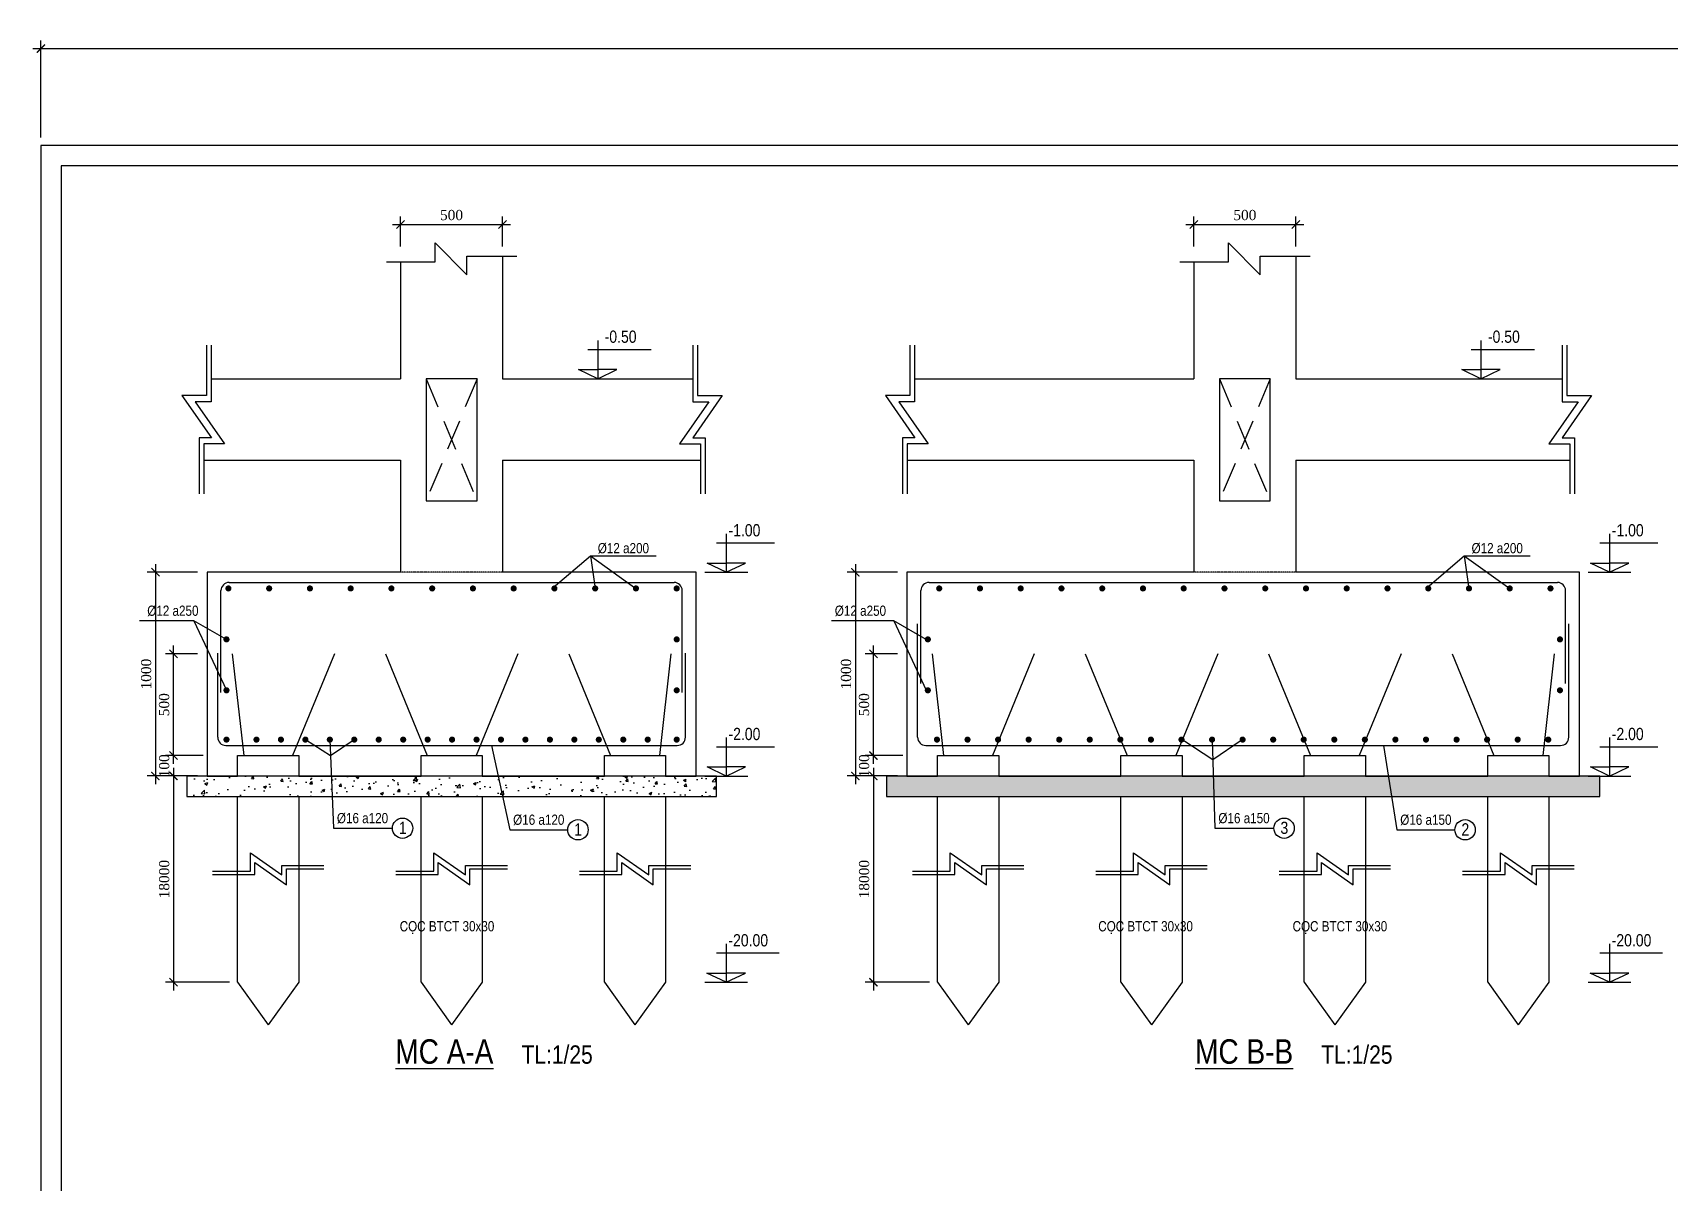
# Model space of a CAD drawing. Extents: x 394 to 380982, y -6372 to 57742.
# Drawn here: x 296482 to 336664, y 27560 to 55796 of the extents above; entities that cross this region are included whole.
import ezdxf

# ---------------------------------------------------------------- set-up
doc = ezdxf.new("R2010")
doc.units = 0
doc.header["$MEASUREMENT"] = 0
doc.linetypes.add('CENTER2', pattern=[1.125, 0.75, -0.125, 0.125, -0.125])
doc.linetypes.add('HIDDEN', pattern=[0.375, 0.25, -0.125])
doc.layers.get('0').update_dxf_attribs({"linetype": 'CONTINUOUS'})
doc.layers.get('DEFPOINTS').update_dxf_attribs({"linetype": 'CONTINUOUS'})
for name, color, linetype in [('cot', 8, 'CONTINUOUS'), ('DUT', 7, 'CENTER2'), ('TEXT', 7, 'CONTINUOUS'), ('THEP', 6, 'CONTINUOUS'), ('TUONG', 7, 'CONTINUOUS')]:
    doc.layers.add(name, color=color, linetype=linetype)
doc.styles.add('DIM-NEW', font='')
doc.styles.add('T1', font='romans.shx')
doc.styles.add('T2', font='')
doc.styles.get('DIM-NEW').set_extended_font_data('VNI-Helve-Condense')
doc.styles.get('T2').set_extended_font_data('VNI-Times')
doc.dimstyles.new('TL100', dxfattribs={"dimtxt": 250, "dimasz": 200, "dimexe": 200, "dimexo": 200, "dimgap": 100, "dimtad": 1, "dimdec": 0, "dimzin": 0, "dimdsep": 46, "dimtxsty": 'T1', "dimblk": 'ARCHTICK', "dimcen": 250, "dimdle": 200, "dimclrd": 1, "dimclre": 1, "dimclrt": 2, "dimadec": 0, "dimazin": 0, "dimtfac": 1, "dimtdec": 0, "dimtix": 1, "dimtofl": 0, "dimtmove": 0, "dimatfit": 0, "dimldrblk": 'ARCHTICK', "dimfxl": 1, "dimtolj": 1, "dimtzin": 0, "dimlwd": -1, "dimlwe": -1, "dimarcsym": 0})
doc.dimstyles.new('TL20', dxfattribs={"dimtxt": 250, "dimasz": 200, "dimexe": 200, "dimexo": 200, "dimgap": 100, "dimtad": 1, "dimdec": 0, "dimlfac": 0.2, "dimzin": 0, "dimdsep": 46, "dimtxsty": 'T2', "dimblk": 'ARCHTICK', "dimcen": 250, "dimdle": 200, "dimclrd": 1, "dimclre": 1, "dimclrt": 2, "dimadec": 0, "dimazin": 0, "dimtfac": 1, "dimtdec": 0, "dimtix": 1, "dimtofl": 0, "dimtmove": 0, "dimatfit": 0, "dimldrblk": 'ARCHTICK', "dimfxl": 1, "dimtolj": 1, "dimtzin": 0, "dimlwd": -1, "dimlwe": -1, "dimarcsym": 0})

# ---------------------------------------------------------------- blocks, each defined once
blk = doc.blocks.new('_ARCHTICK')
at = {"color": 0, "linetype": 'ByBlock', "const_width": 0.15}
blk.add_lwpolyline([(-0.5, -0.5), (0.5, 0.5)], dxfattribs=at)
blk = doc.blocks.new('*D154')
at = {"layer": 'DEFPOINTS', "color": 0, "transparency": 16777216}
for p in [(317899, 42555), (316668, 37555), (317899, 37555)]:
    blk.add_point(p, dxfattribs=at)
at = {"layer": 'TUONG', "color": 1, "transparency": 16777216}
for p, q in [((316668, 42755), (316668, 37355)), ((317699, 42555), (316468, 42555)), ((317699, 37555), (316468, 37555))]:
    blk.add_line(p, q, dxfattribs=at)
at = {"layer": 'TUONG', "color": 1, "transparency": 16777216, "xscale": 200, "yscale": 200, "zscale": 200}
for p, rotation in [((316668, 42555), 90), ((316668, 37555), 270)]:
    blk.add_blockref('_ARCHTICK', p, dxfattribs=dict(at, rotation=rotation))
at = {"layer": 'TUONG', "color": 2, "transparency": 16777216, "insert": (316440, 40055), "char_height": 250, "attachment_point": 5, "rotation": 90, "style": 'T2'}
blk.add_mtext('\\A1;1000', dxfattribs=at)
blk = doc.blocks.new('*D128')
at = {"layer": 'DEFPOINTS', "color": 0, "transparency": 16777216}
for p in [(327475, 51090), (324975, 50351), (327475, 50351)]:
    blk.add_point(p, dxfattribs=at)
at = {"layer": 'TUONG', "color": 1, "transparency": 16777216}
for p, q in [((324775, 51090), (327675, 51090)), ((324975, 50551), (324975, 51290)), ((327475, 50551), (327475, 51290))]:
    blk.add_line(p, q, dxfattribs=at)
at = {"layer": 'TUONG', "color": 1, "transparency": 16777216, "xscale": 200, "yscale": 200, "zscale": 200, "rotation": 180}
blk.add_blockref('_ARCHTICK', (324975, 51090), dxfattribs=at)
at = {"layer": 'TUONG', "color": 1, "transparency": 16777216, "xscale": 200, "yscale": 200, "zscale": 200}
blk.add_blockref('_ARCHTICK', (327475, 51090), dxfattribs=at)
at = {"layer": 'TUONG', "color": 2, "transparency": 16777216, "insert": (326225, 51320), "char_height": 250, "attachment_point": 5, "style": 'T2'}
blk.add_mtext('\\A1;500', dxfattribs=at)
blk = doc.blocks.new('*D121')
at = {"layer": 'DEFPOINTS', "color": 0, "transparency": 16777216}
for p in [(317111, 40555), (317903, 40555), (318034, 38055)]:
    blk.add_point(p, dxfattribs=at)
at = {"layer": 'TUONG', "color": 1, "transparency": 16777216}
for p, q in [((317111, 37855), (317111, 40755)), ((317703, 40555), (316911, 40555)), ((317834, 38055), (316911, 38055))]:
    blk.add_line(p, q, dxfattribs=at)
at = {"layer": 'TUONG', "color": 1, "transparency": 16777216, "xscale": 200, "yscale": 200, "zscale": 200}
for p, rotation in [((317111, 40555), 90), ((317111, 38055), 270)]:
    blk.add_blockref('_ARCHTICK', p, dxfattribs=dict(at, rotation=rotation))
at = {"layer": 'TUONG', "color": 2, "transparency": 16777216, "insert": (316881, 39305), "char_height": 250, "attachment_point": 5, "rotation": 90, "style": 'T2'}
blk.add_mtext('\\A1;500', dxfattribs=at)
blk = doc.blocks.new('*D120')
at = {"layer": 'DEFPOINTS', "color": 0, "transparency": 16777216}
for p in [(317934, 38055), (317111, 37555), (317900, 37555)]:
    blk.add_point(p, dxfattribs=at)
at = {"layer": 'TUONG', "color": 1, "transparency": 16777216}
for p, q in [((317111, 38055), (317111, 38255)), ((317734, 38055), (316911, 38055)), ((317700, 37555), (316911, 37555)), ((317111, 37555), (317111, 37355))]:
    blk.add_line(p, q, dxfattribs=at)
at = {"layer": 'TUONG', "color": 1, "transparency": 16777216, "xscale": 200, "yscale": 200, "zscale": 200}
for p, rotation in [((317111, 38055), 270), ((317111, 37555), 90)]:
    blk.add_blockref('_ARCHTICK', p, dxfattribs=dict(at, rotation=rotation))
at = {"layer": 'TUONG', "color": 2, "transparency": 16777216, "insert": (316883, 37805), "char_height": 250, "attachment_point": 5, "rotation": 90, "style": 'T2'}
blk.add_mtext('\\A1;100', dxfattribs=at)
blk = doc.blocks.new('*D119')
at = {"layer": 'DEFPOINTS', "color": 0, "transparency": 16777216}
for p in [(317900, 37555), (317111, 32492), (318684, 32492)]:
    blk.add_point(p, dxfattribs=at)
at = {"layer": 'TUONG', "color": 1, "transparency": 16777216}
for p, q in [((317700, 37555), (316911, 37555)), ((317111, 37755), (317111, 32292)), ((318484, 32492), (316911, 32492))]:
    blk.add_line(p, q, dxfattribs=at)
at = {"layer": 'TUONG', "color": 1, "transparency": 16777216, "xscale": 200, "yscale": 200, "zscale": 200}
for p, rotation in [((317111, 37555), 90), ((317111, 32492), 270)]:
    blk.add_blockref('_ARCHTICK', p, dxfattribs=dict(at, rotation=rotation))
at = {"layer": 'TUONG', "color": 2, "transparency": 16777216, "insert": (316883, 35023), "char_height": 250, "attachment_point": 5, "rotation": 90, "style": 'T2'}
blk.add_mtext('\\A1;18000', dxfattribs=at)
blk = doc.blocks.new('*D100')
at = {"layer": 'DEFPOINTS', "color": 0, "transparency": 16777216}
for p in [(308008, 51090), (305508, 50351), (308008, 50351)]:
    blk.add_point(p, dxfattribs=at)
at = {"layer": 'TUONG', "color": 1, "transparency": 16777216}
for p, q in [((305308, 51090), (308208, 51090)), ((305508, 50551), (305508, 51290)), ((308008, 50551), (308008, 51290))]:
    blk.add_line(p, q, dxfattribs=at)
at = {"layer": 'TUONG', "color": 1, "transparency": 16777216, "xscale": 200, "yscale": 200, "zscale": 200, "rotation": 180}
blk.add_blockref('_ARCHTICK', (305508, 51090), dxfattribs=at)
at = {"layer": 'TUONG', "color": 1, "transparency": 16777216, "xscale": 200, "yscale": 200, "zscale": 200}
blk.add_blockref('_ARCHTICK', (308008, 51090), dxfattribs=at)
at = {"layer": 'TUONG', "color": 2, "transparency": 16777216, "insert": (306758, 51320), "char_height": 250, "attachment_point": 5, "style": 'T2'}
blk.add_mtext('\\A1;500', dxfattribs=at)
blk = doc.blocks.new('*D99')
at = {"layer": 'DEFPOINTS', "color": 0, "transparency": 16777216}
for p in [(300725, 42555), (299493, 37555), (300725, 37555)]:
    blk.add_point(p, dxfattribs=at)
at = {"layer": 'TUONG', "color": 1, "transparency": 16777216}
for p, q in [((299493, 42755), (299493, 37355)), ((300525, 42555), (299293, 42555)), ((300525, 37555), (299293, 37555))]:
    blk.add_line(p, q, dxfattribs=at)
at = {"layer": 'TUONG', "color": 1, "transparency": 16777216, "xscale": 200, "yscale": 200, "zscale": 200}
for p, rotation in [((299493, 42555), 90), ((299493, 37555), 270)]:
    blk.add_blockref('_ARCHTICK', p, dxfattribs=dict(at, rotation=rotation))
at = {"layer": 'TUONG', "color": 2, "transparency": 16777216, "insert": (299265, 40055), "char_height": 250, "attachment_point": 5, "rotation": 90, "style": 'T2'}
blk.add_mtext('\\A1;1000', dxfattribs=at)
blk = doc.blocks.new('*D96')
at = {"layer": 'DEFPOINTS', "color": 0, "transparency": 16777216}
for p in [(300726, 37555), (299936, 32492), (301510, 32492)]:
    blk.add_point(p, dxfattribs=at)
at = {"layer": 'TUONG', "color": 1, "transparency": 16777216}
for p, q in [((300526, 37555), (299736, 37555)), ((299936, 37755), (299936, 32292)), ((301310, 32492), (299736, 32492))]:
    blk.add_line(p, q, dxfattribs=at)
at = {"layer": 'TUONG', "color": 1, "transparency": 16777216, "xscale": 200, "yscale": 200, "zscale": 200}
for p, rotation in [((299936, 37555), 90), ((299936, 32492), 270)]:
    blk.add_blockref('_ARCHTICK', p, dxfattribs=dict(at, rotation=rotation))
at = {"layer": 'TUONG', "color": 2, "transparency": 16777216, "insert": (299708, 35023), "char_height": 250, "attachment_point": 5, "rotation": 90, "style": 'T2'}
blk.add_mtext('\\A1;18000', dxfattribs=at)
blk = doc.blocks.new('*D95')
at = {"layer": 'DEFPOINTS', "color": 0, "transparency": 16777216}
for p in [(300760, 38055), (299936, 37555), (300726, 37555)]:
    blk.add_point(p, dxfattribs=at)
at = {"layer": 'TUONG', "color": 1, "transparency": 16777216}
for p, q in [((299936, 38055), (299936, 38255)), ((300560, 38055), (299736, 38055)), ((300526, 37555), (299736, 37555)), ((299936, 37555), (299936, 37355))]:
    blk.add_line(p, q, dxfattribs=at)
at = {"layer": 'TUONG', "color": 1, "transparency": 16777216, "xscale": 200, "yscale": 200, "zscale": 200}
for p, rotation in [((299936, 38055), 270), ((299936, 37555), 90)]:
    blk.add_blockref('_ARCHTICK', p, dxfattribs=dict(at, rotation=rotation))
at = {"layer": 'TUONG', "color": 2, "transparency": 16777216, "insert": (299708, 37805), "char_height": 250, "attachment_point": 5, "rotation": 90, "style": 'T2'}
blk.add_mtext('\\A1;100', dxfattribs=at)
blk = doc.blocks.new('*D94')
at = {"layer": 'DEFPOINTS', "color": 0, "transparency": 16777216}
for p in [(299936, 40555), (300728, 40555), (300860, 38055)]:
    blk.add_point(p, dxfattribs=at)
at = {"layer": 'TUONG', "color": 1, "transparency": 16777216}
for p, q in [((299936, 37855), (299936, 40755)), ((300528, 40555), (299736, 40555)), ((300660, 38055), (299736, 38055))]:
    blk.add_line(p, q, dxfattribs=at)
at = {"layer": 'TUONG', "color": 1, "transparency": 16777216, "xscale": 200, "yscale": 200, "zscale": 200}
for p, rotation in [((299936, 40555), 90), ((299936, 38055), 270)]:
    blk.add_blockref('_ARCHTICK', p, dxfattribs=dict(at, rotation=rotation))
at = {"layer": 'TUONG', "color": 2, "transparency": 16777216, "insert": (299706, 39305), "char_height": 250, "attachment_point": 5, "rotation": 90, "style": 'T2'}
blk.add_mtext('\\A1;500', dxfattribs=at)
blk = doc.blocks.new('*D257')
at = {"layer": 'DEFPOINTS', "color": 0, "transparency": 16777216}
for p in [(380782, 55407), (296682, 53028), (380782, 53028)]:
    blk.add_point(p, dxfattribs=at)
at = {"layer": 'TUONG', "color": 1, "transparency": 16777216}
for p, q in [((296682, 53228), (296682, 55607)), ((380782, 53228), (380782, 55607)), ((296482, 55407), (380982, 55407))]:
    blk.add_line(p, q, dxfattribs=at)
at = {"layer": 'TUONG', "color": 1, "transparency": 16777216, "xscale": 200, "yscale": 200, "zscale": 200, "rotation": 180}
blk.add_blockref('_ARCHTICK', (296682, 55407), dxfattribs=at)
at = {"layer": 'TUONG', "color": 1, "transparency": 16777216, "xscale": 200, "yscale": 200, "zscale": 200}
blk.add_blockref('_ARCHTICK', (380782, 55407), dxfattribs=at)
at = {"layer": 'TUONG', "color": 2, "transparency": 16777216, "insert": (338732, 55632), "char_height": 250, "attachment_point": 5, "style": 'T1'}
blk.add_mtext('\\A1;84100', dxfattribs=at)

msp = doc.modelspace()

# ---------------------------------------------------------------- hatches: boundary and pattern name
at = {"layer": 'TUONG'}
h = msp.add_hatch(dxfattribs=at)
h.set_pattern_fill('AR-CONC', color=9, scale=100, style=0)
h.set_pattern_definition([(50, (-149071.7, 136886.14), (717.2602, -62.7521), [75, -825]), (355, (-149071.7, 136886.14), (-138.7513, 752.1921), [60, -660]), (100.4514, (-149011.9, 136880.9), (578.5094, 689.4395), [63.7402, -701.1421]), (46.1842, (-149071.7, 137086.1), (1067.241, -165.519), [112.5, -1237.5]), (96.6356, (-148982.7, 137072.3), (934.6627, 974.1179), [95.6103, -1051.713]), (351.1842, (-149071.7, 137086.1), (934.662, 974.1186), [90, -990]), (21, (-148971.7, 137036.14), (596.90705, -402.6189), [75, -825]), (326, (-148971.7, 137036.14), (243.3153, 725.15), [60, -660]), (71.4514, (-148921.94, 137002.6), (840.2226, 322.5305), [63.7402, -701.1421]), (37.5, (-149071.68, 136886.14), (12.15986, 332.89385), [0, -652, 0, -670, 0, -662.5]), (7.5, (-149071.7, 136886.14), (263.06954, 394.4117), [0, -382, 0, -637, 0, -252.5]), (327.5, (-149294.68, 136886.14), (533.82244, -22.55487), [0, -250, 0, -780, 0, -1035]), (317.5, (-149394.7, 136886.14), (583.18617, 100.105), [0, -325, 0, -518, 0, -735])])
h.paths.add_polyline_path([(300259.6, 37554.7), (300259.6, 37054.7), (313259.6, 37054.7), (313259.6, 37554.7)])
h = msp.add_hatch(dxfattribs=at)
h.set_pattern_fill('AR-CONC', color=9, scale=100, style=0)
h.set_pattern_definition([(50, (-158740.7, 136972.8), (717.2602, -62.75213), [75, -825]), (355, (-158740.7, 136972.8), (-138.7513, 752.1921), [60, -660]), (100.4514, (-158680.9, 136967.6), (578.5094, 689.4395), [63.7402, -701.1421]), (46.1842, (-158740.7, 137172.8), (1067.241, -165.519), [112.5, -1237.5]), (96.6356, (-158651.7, 137159), (934.6627, 974.1179), [95.6103, -1051.713]), (351.1842, (-158740.7, 137172.8), (934.662, 974.1186), [90, -990]), (21, (-158640.7, 137122.8), (596.90705, -402.6189), [75, -825]), (326, (-158640.7, 137122.8), (243.3153, 725.15), [60, -660]), (71.4514, (-158590.94, 137089.26), (840.2226, 322.5305), [63.7402, -701.1421]), (37.5, (-158740.68, 136972.8), (12.15986, 332.89385), [0, -652, 0, -670, 0, -662.5]), (7.5, (-158740.68, 136972.8), (263.06954, 394.4117), [0, -382, 0, -637, 0, -252.5]), (327.5, (-158963.68, 136972.8), (533.82244, -22.55487), [0, -250, 0, -780, 0, -1035]), (317.5, (-159063.7, 136972.8), (583.18617, 100.105), [0, -325, 0, -518, 0, -735])])
h.paths.add_polyline_path([(334934.1, 37054.7), (334934.1, 37554.7), (317434.1, 37554.7), (317434.1, 37054.7)])

# ---------------------------------------------------------------- linework, layer by layer
at = {"layer": 'cot', "lineweight": -2, "ltscale": 10}
for p, q in [((309253, 42180), (310168.5, 42955.7)), ((310168.5, 42955.7), (311283.2, 42157.7)), ((310168.5, 42955.7), (310283.2, 42157.7)), ((310168.5, 42955.7), (311783.6, 42955.7)), ((330694.9, 42180), (331610.4, 42955.7)), ((331610.4, 42955.7), (333225.5, 42955.7)), ((331610.4, 42955.7), (331725.1, 42157.7)), ((331610.4, 42955.7), (332725.1, 42157.7)), ((300435.7, 41363.4), (299098.3, 41363.4)), ((301233.7, 40907.7), (300435.7, 41363.4)), ((300435.7, 41363.4), (301233.7, 39657.7)), ((317610.2, 41363.4), (316078.3, 41363.4)), ((317610.2, 41363.4), (318408.2, 39657.7)), ((318408.2, 40907.7), (317610.2, 41363.4)), ((303171.8, 38448), (303787.6, 38060.6)), ((303771.8, 38448), (303860.1, 36273.5)), ((303787.6, 38060.6), (304371.8, 38448)), ((307736.3, 38304.7), (308184.7, 36234.3)), ((324707.1, 38443.3), (325435.8, 37960.9)), ((325419.9, 38448), (325490.8, 36273.5)), ((325435.8, 37960.9), (326136, 38432)), ((329625.8, 38304.7), (329952.9, 36234.3)), ((303860.1, 36273.5), (305306.8, 36273.5)), ((308184.7, 36234.3), (309610.9, 36234.3)), ((325490.8, 36273.5), (326937.5, 36273.5)), ((329952.9, 36234.3), (331379.2, 36234.3))]:
    msp.add_line(p, q, dxfattribs=at)
for centre in [(305556.8, 36273.5), (309860.9, 36234.3), (327187.5, 36273.5), (331629.2, 36234.3)]:
    msp.add_circle(centre, 250, dxfattribs=at)
at = {"layer": 'DUT', "linetype": 'HIDDEN', "ltscale": 3000}
for p, q in [((306133.4, 47304.7), (307383.4, 44304.7)), ((307383.4, 47304.7), (306133.4, 44304.7)), ((326849.8, 47304.7), (325599.8, 44304.7)), ((325599.8, 47304.7), (326849.8, 44304.7))]:
    msp.add_line(p, q, dxfattribs=at)
at = {"layer": 'DUT', "linetype": 'HIDDEN', "ltscale": 10}
for p, q in [((308008.4, 42554.7), (305508.4, 42554.7)), ((327474.8, 42554.7), (324974.8, 42554.7))]:
    msp.add_line(p, q, dxfattribs=at)
at = {"layer": 'THEP', "ltscale": 10}
for p, q in [((301300, 42305.1), (312219.2, 42305.1)), ((318474.5, 42305.1), (333893.7, 42305.1)), ((301100, 39600.1), (301100, 42105.1)), ((312419.2, 39600.1), (312419.2, 42105.1)), ((318274.5, 39825.1), (318274.5, 42105.1)), ((334093.7, 39825.1), (334093.7, 42105.1)), ((318195.6, 38504.7), (318195.6, 41292.2)), ((334172.5, 38504.7), (334172.5, 41292.2)), ((301021.1, 38504.7), (301021.1, 40567.2)), ((301378.4, 40554.7), (301659.6, 38054.7)), ((303884.6, 40554.7), (302859.6, 38054.7)), ((305134.6, 40554.7), (306159.6, 38054.7)), ((308384.6, 40554.7), (307359.6, 38054.7)), ((309634.6, 40554.7), (310659.6, 38054.7)), ((312140.7, 40554.7), (311859.6, 38054.7)), ((312498, 38504.7), (312498, 40567.2)), ((318552.9, 40554.7), (318834.1, 38054.7)), ((321059.1, 40554.7), (320034.1, 38054.7)), ((322309.1, 40554.7), (323334.1, 38054.7)), ((325559.1, 40554.7), (324534.1, 38054.7)), ((326809.1, 40554.7), (327834.1, 38054.7)), ((330059.1, 40554.7), (329034.1, 38054.7)), ((331309.1, 40554.7), (332334.1, 38054.7)), ((333815.2, 40554.7), (333534.1, 38054.7)), ((301221.1, 38304.7), (312298, 38304.7)), ((318395.6, 38304.7), (333972.5, 38304.7))]:
    msp.add_line(p, q, dxfattribs=at)
msp.add_lwpolyline([(380281.9, -5871.6), (380281.9, 52528.4), (297181.9, 52528.4), (297181.9, -5871.6)], close=True, dxfattribs=at)
at = {"layer": 'THEP', "const_width": 75}
for points in [[(301283.2, 42120.2, 1), (301283.2, 42195.2, 1)], [(302283.2, 42120.2, 1), (302283.2, 42195.2, 1)], [(303283.2, 42120.2, 1), (303283.2, 42195.2, 1)], [(304283.2, 42120.2, 1), (304283.2, 42195.2, 1)], [(305283.2, 42120.2, 1), (305283.2, 42195.2, 1)], [(306283.2, 42120.2, 1), (306283.2, 42195.2, 1)], [(307283.2, 42120.2, 1), (307283.2, 42195.2, 1)], [(308283.2, 42120.2, 1), (308283.2, 42195.2, 1)], [(309283.2, 42120.2, 1), (309283.2, 42195.2, 1)], [(310283.2, 42120.2, 1), (310283.2, 42195.2, 1)], [(311283.2, 42120.2, 1), (311283.2, 42195.2, 1)], [(312283.2, 42120.2, 1), (312283.2, 42195.2, 1)], [(318725.1, 42120.2, 1), (318725.1, 42195.2, 1)], [(319725.1, 42120.2, 1), (319725.1, 42195.2, 1)], [(320725.1, 42120.2, 1), (320725.1, 42195.2, 1)], [(321725.1, 42120.2, 1), (321725.1, 42195.2, 1)], [(322725.1, 42120.2, 1), (322725.1, 42195.2, 1)], [(323725.1, 42120.2, 1), (323725.1, 42195.2, 1)], [(324725.1, 42120.2, 1), (324725.1, 42195.2, 1)], [(325725.1, 42120.2, 1), (325725.1, 42195.2, 1)], [(326725.1, 42120.2, 1), (326725.1, 42195.2, 1)], [(327725.1, 42120.2, 1), (327725.1, 42195.2, 1)], [(328725.1, 42120.2, 1), (328725.1, 42195.2, 1)], [(329725.1, 42120.2, 1), (329725.1, 42195.2, 1)], [(330725.1, 42120.2, 1), (330725.1, 42195.2, 1)], [(331725.1, 42120.2, 1), (331725.1, 42195.2, 1)], [(332725.1, 42120.2, 1), (332725.1, 42195.2, 1)], [(333725.1, 42120.2, 1), (333725.1, 42195.2, 1)], [(301235.9, 40870.2, -1), (301235.9, 40945.2, -1)], [(312283.2, 40870.2, 1), (312283.2, 40945.2, 1)], [(318445.9, 40870.2, -1), (318445.9, 40945.2, -1)], [(333957.7, 40870.2, 1), (333957.7, 40945.2, 1)], [(301235.9, 39620.2, -1), (301235.9, 39695.2, -1)], [(312283.2, 39620.2, 1), (312283.2, 39695.2, 1)], [(318445.9, 39620.2, -1), (318445.9, 39695.2, -1)], [(333957.7, 39620.2, 1), (333957.7, 39695.2, 1)], [(301235.9, 38410.5, -1), (301235.9, 38485.5, -1)], [(301971.8, 38410.5, -1), (301971.8, 38485.5, -1)], [(302571.8, 38410.5, -1), (302571.8, 38485.5, -1)], [(303171.8, 38410.5, -1), (303171.8, 38485.5, -1)], [(303771.8, 38410.5, -1), (303771.8, 38485.5, -1)], [(304371.8, 38410.5, -1), (304371.8, 38485.5, -1)], [(304971.8, 38410.5, -1), (304971.8, 38485.5, -1)], [(305571.8, 38410.5, -1), (305571.8, 38485.5, -1)], [(306171.8, 38410.5, -1), (306171.8, 38485.5, -1)], [(306771.8, 38410.5, -1), (306771.8, 38485.5, -1)], [(307371.8, 38410.5, -1), (307371.8, 38485.5, -1)], [(307971.8, 38410.5, -1), (307971.8, 38485.5, -1)], [(308571.8, 38410.5, -1), (308571.8, 38485.5, -1)], [(309171.8, 38410.5, -1), (309171.8, 38485.5, -1)], [(309771.8, 38410.5, -1), (309771.8, 38485.5, -1)], [(310371.8, 38410.5, -1), (310371.8, 38485.5, -1)], [(310971.8, 38410.5, -1), (310971.8, 38485.5, -1)], [(311571.8, 38410.5, -1), (311571.8, 38485.5, -1)], [(312283.2, 38410.5, 1), (312283.2, 38485.5, 1)], [(318669.9, 38410.5, -1), (318669.9, 38485.5, -1)], [(319419.9, 38410.5, -1), (319419.9, 38485.5, -1)], [(320169.9, 38410.5, -1), (320169.9, 38485.5, -1)], [(320919.9, 38410.5, -1), (320919.9, 38485.5, -1)], [(321669.9, 38410.5, -1), (321669.9, 38485.5, -1)], [(322419.9, 38410.5, -1), (322419.9, 38485.5, -1)], [(323169.9, 38410.5, -1), (323169.9, 38485.5, -1)], [(323919.9, 38410.5, -1), (323919.9, 38485.5, -1)], [(324669.9, 38410.5, -1), (324669.9, 38485.5, -1)], [(325419.9, 38410.5, -1), (325419.9, 38485.5, -1)], [(326169.9, 38410.5, -1), (326169.9, 38485.5, -1)], [(326919.9, 38410.5, -1), (326919.9, 38485.5, -1)], [(327669.9, 38410.5, -1), (327669.9, 38485.5, -1)], [(328419.9, 38410.5, -1), (328419.9, 38485.5, -1)], [(329169.9, 38410.5, -1), (329169.9, 38485.5, -1)], [(329919.9, 38410.5, -1), (329919.9, 38485.5, -1)], [(330669.9, 38410.5, -1), (330669.9, 38485.5, -1)], [(331419.9, 38410.5, -1), (331419.9, 38485.5, -1)], [(332169.9, 38410.5, -1), (332169.9, 38485.5, -1)], [(332919.9, 38410.5, -1), (332919.9, 38485.5, -1)], [(333669.9, 38410.5, -1), (333669.9, 38485.5, -1)]]:
    msp.add_lwpolyline(points, format="xyb", close=True, dxfattribs=at)
at = {"layer": 'THEP', "ltscale": 10}
for centre, start, end in [((301300, 42105.1), 90, 180), ((312219.2, 42105.1), 0, 90), ((318474.5, 42105.1), 90, 180), ((333893.7, 42105.1), 0, 90), ((301221.1, 38504.7), 180, 270), ((312298, 38504.7), 270, 360), ((318395.6, 38504.7), 180, 270), ((333972.5, 38504.7), 270, 360)]:
    msp.add_arc(centre, 200, start, end, dxfattribs=at)
at = {"layer": 'TUONG'}
for p, q in [((308008.4, 50310.6), (308008.4, 47304.7)), ((327474.8, 50310.6), (327474.8, 47304.7)), ((305508.4, 50172.4), (305508.4, 47304.7)), ((324974.8, 50172.4), (324974.8, 47304.7)), ((310344.7, 48245.8), (310344.7, 47304.7)), ((332019.2, 48245.8), (332019.2, 47304.7)), ((310103.8, 48024.2), (311658.7, 48024.2)), ((331778.4, 48024.2), (333333.2, 48024.2)), ((309872.6, 47532.1), (310344.7, 47532.1)), ((310344.7, 47304.7), (309872.6, 47532.1)), ((310344.7, 47532.1), (310344.7, 47304.7)), ((310816.9, 47532.1), (310344.7, 47532.1)), ((310344.7, 47304.7), (310816.9, 47532.1)), ((332019.2, 47304.7), (331547.1, 47532.1)), ((331547.1, 47532.1), (332019.2, 47532.1)), ((332019.2, 47304.7), (332491.4, 47532.1)), ((332491.4, 47532.1), (332019.2, 47532.1)), ((332019.2, 47532.1), (332019.2, 47304.7)), ((300861.2, 47304.7), (305508.4, 47304.7)), ((308008.4, 47304.7), (312681, 47304.7)), ((309819.6, 47304.7), (310869.8, 47304.7)), ((309819.6, 47304.7), (310869.8, 47304.7)), ((318122.7, 47304.7), (324974.8, 47304.7)), ((327474.8, 47304.7), (334012.9, 47304.7)), ((329285.9, 47304.7), (330336.1, 47304.7)), ((329285.9, 47304.7), (330336.1, 47304.7)), ((300677.1, 45304.7), (305508.4, 45304.7)), ((305508.4, 45304.7), (305508.4, 42554.7)), ((308008.4, 45304.7), (308008.4, 42554.7)), ((308008.4, 45304.7), (312865.2, 45304.7)), ((317938.6, 45304.7), (324974.8, 45304.7)), ((324974.8, 45304.7), (324974.8, 42554.7)), ((327474.8, 45304.7), (334197.1, 45304.7)), ((327474.8, 45304.7), (327474.8, 42554.7)), ((313500.8, 43495.8), (313500.8, 42554.7)), ((335175.3, 43495.8), (335175.3, 42554.7)), ((313259.9, 43274.2), (314682.5, 43274.2)), ((334934.4, 43274.2), (336357, 43274.2)), ((313028.6, 42782.1), (313500.8, 42782.1)), ((313500.8, 42554.7), (313028.6, 42782.1)), ((313500.8, 42782.1), (313500.8, 42554.7)), ((313972.9, 42782.1), (313500.8, 42782.1)), ((313500.8, 42554.7), (313972.9, 42782.1)), ((335175.3, 42554.7), (334703.1, 42782.1)), ((334703.1, 42782.1), (335175.3, 42782.1)), ((335175.3, 42554.7), (335647.4, 42782.1)), ((335647.4, 42782.1), (335175.3, 42782.1)), ((335175.3, 42782.1), (335175.3, 42554.7)), ((312759.6, 37554.7), (312759.6, 42554.7)), ((312975.7, 42554.7), (314025.9, 42554.7)), ((334434.1, 37554.7), (334434.1, 42554.7)), ((334650.2, 42554.7), (335700.4, 42554.7)), ((313259.9, 38274.2), (314682.5, 38274.2)), ((313500.8, 38495.8), (313500.8, 37554.7)), ((334934.4, 38274.2), (336357, 38274.2)), ((335175.3, 38495.8), (335175.3, 37554.7)), ((313500.8, 37554.7), (313028.6, 37782.1)), ((313028.6, 37782.1), (313500.8, 37782.1)), ((313500.8, 37554.7), (313972.9, 37782.1)), ((313972.9, 37782.1), (313500.8, 37782.1)), ((313500.8, 37782.1), (313500.8, 37554.7)), ((334703.1, 37782.1), (335175.3, 37782.1)), ((335175.3, 37554.7), (334703.1, 37782.1)), ((335175.3, 37782.1), (335175.3, 37554.7)), ((335647.4, 37782.1), (335175.3, 37782.1)), ((335175.3, 37554.7), (335647.4, 37782.1)), ((312975.7, 37554.7), (314025.9, 37554.7)), ((334650.2, 37554.7), (335700.4, 37554.7)), ((313498.5, 33433), (313498.5, 32491.9)), ((335173.1, 33433), (335173.1, 32491.9)), ((313257.7, 33211.4), (314801.8, 33211.4)), ((334932.2, 33211.4), (336476.3, 33211.4)), ((313026.4, 32719.3), (313498.5, 32719.3)), ((313498.5, 32491.9), (313026.4, 32719.3)), ((313498.5, 32719.3), (313498.5, 32491.9)), ((313970.7, 32719.3), (313498.5, 32719.3)), ((313498.5, 32491.9), (313970.7, 32719.3)), ((335173.1, 32491.9), (334700.9, 32719.3)), ((334700.9, 32719.3), (335173.1, 32719.3)), ((335173.1, 32491.9), (335645.2, 32719.3)), ((335645.2, 32719.3), (335173.1, 32719.3)), ((335173.1, 32719.3), (335173.1, 32491.9)), ((301509.6, 32491.9), (302259.6, 31445.3)), ((303009.6, 32491.9), (302259.6, 31445.3)), ((306009.6, 32491.9), (306759.6, 31445.3)), ((307509.6, 32491.9), (306759.6, 31445.3)), ((310509.6, 32491.9), (311259.6, 31445.3)), ((312009.6, 32491.9), (311259.6, 31445.3)), ((312973.4, 32491.9), (314023.6, 32491.9)), ((318684.1, 32491.9), (319434.1, 31445.3)), ((320184.1, 32491.9), (319434.1, 31445.3)), ((323184.1, 32491.9), (323934.1, 31445.3)), ((324684.1, 32491.9), (323934.1, 31445.3)), ((327684.1, 32491.9), (328434.1, 31445.3)), ((329184.1, 32491.9), (328434.1, 31445.3)), ((332184.1, 32491.9), (332934.1, 31445.3)), ((333684.1, 32491.9), (332934.1, 31445.3)), ((334648, 32491.9), (335698.2, 32491.9))]:
    msp.add_line(p, q, dxfattribs=at)
for points in [[(380781.9, -6371.6), (380781.9, 53028.4), (296681.9, 53028.4), (296681.9, -6371.6)], [(306133.4, 44304.7), (307383.4, 44304.7), (307383.4, 47304.7), (306133.4, 47304.7)], [(325599.8, 44304.7), (326849.8, 44304.7), (326849.8, 47304.7), (325599.8, 47304.7)]]:
    msp.add_lwpolyline(points, close=True, dxfattribs=at)
for points in [[(305164.1, 50172.4), (306359.7, 50172.4), (306359.7, 50642.4), (307134.9, 49858.4), (307134.9, 50310.6), (308358.7, 50310.6)], [(324630.4, 50172.4), (325826.1, 50172.4), (325826.1, 50642.4), (326601.2, 49858.4), (326601.2, 50310.6), (327825.1, 50310.6)], [(300746.6, 48127), (300746.6, 46891.6), (300144.2, 46891.6), (300864.9, 45858.1), (300562.4, 45858.1), (300562.4, 44482.8)], [(300861.2, 48127), (300861.2, 46741.6), (300469.7, 46741.6), (301190.4, 45708.1), (300677.1, 45708.1), (300677.1, 44482.8)], [(312681, 48127), (312681, 46741.6), (313072.6, 46741.6), (312351.8, 45708.1), (312865.2, 45708.1), (312865.2, 44482.8)], [(312795.7, 48127), (312795.7, 46891.6), (313398, 46891.6), (312677.3, 45858.1), (312979.8, 45858.1), (312979.8, 44482.8)], [(318008.1, 48127), (318008.1, 46891.6), (317405.7, 46891.6), (318126.4, 45858.1), (317823.9, 45858.1), (317823.9, 44482.8)], [(318122.7, 48127), (318122.7, 46741.6), (317731.2, 46741.6), (318451.9, 45708.1), (317938.6, 45708.1), (317938.6, 44482.8)], [(334012.9, 48127), (334012.9, 46741.6), (334404.5, 46741.6), (333683.8, 45708.1), (334197.1, 45708.1), (334197.1, 44482.8)], [(334127.6, 48127), (334127.6, 46891.6), (334729.9, 46891.6), (334009.2, 45858.1), (334311.7, 45858.1), (334311.7, 44482.8)], [(305508.4, 42554.7), (300759.6, 42554.7), (300759.6, 37554.7), (301509.6, 37554.7)], [(312009.6, 37554.7), (312759.6, 37554.7), (312759.6, 42554.7), (308008.4, 42554.7)], [(324974.8, 42554.7), (317934.1, 42554.7), (317934.1, 37554.7), (318684.1, 37554.7)], [(333684.1, 37554.7), (334434.1, 37554.7), (334434.1, 42554.7), (327474.8, 42554.7)], [(301509.6, 37554.7), (301509.6, 38054.7), (303009.6, 38054.7), (303009.6, 37554.7)], [(306009.6, 37554.7), (306009.6, 38054.7), (307509.6, 38054.7), (307509.6, 37554.7)], [(310509.6, 37554.7), (310509.6, 38054.7), (312009.6, 38054.7), (312009.6, 37554.7)], [(318684.1, 37554.7), (318684.1, 38054.7), (320184.1, 38054.7), (320184.1, 37554.7)], [(323184.1, 37554.7), (323184.1, 38054.7), (324684.1, 38054.7), (324684.1, 37554.7)], [(327684.1, 37554.7), (327684.1, 38054.7), (329184.1, 38054.7), (329184.1, 37554.7)], [(332184.1, 37554.7), (332184.1, 38054.7), (333684.1, 38054.7), (333684.1, 37554.7)], [(303009.6, 37554.7), (306009.6, 37554.7)], [(307509.6, 37554.7), (310509.6, 37554.7)], [(320184.1, 37554.7), (323184.1, 37554.7)], [(324684.1, 37554.7), (327684.1, 37554.7)], [(329184.1, 37554.7), (332184.1, 37554.7)], [(301509.6, 32491.9), (301509.6, 37054.7)], [(303009.6, 37054.7), (303009.6, 32491.9)], [(306009.6, 32491.9), (306009.6, 37054.7)], [(307509.6, 37054.7), (307509.6, 32491.9)], [(310509.6, 32491.9), (310509.6, 37054.7)], [(312009.6, 37054.7), (312009.6, 32491.9)], [(318684.1, 32491.9), (318684.1, 37054.7)], [(320184.1, 37054.7), (320184.1, 32491.9)], [(323184.1, 32491.9), (323184.1, 37054.7)], [(324684.1, 37054.7), (324684.1, 32491.9)], [(327684.1, 32491.9), (327684.1, 37054.7)], [(329184.1, 37054.7), (329184.1, 32491.9)], [(332184.1, 32491.9), (332184.1, 37054.7)], [(333684.1, 37054.7), (333684.1, 32491.9)], [(300895.2, 35220.6), (301821.7, 35220.6), (301821.7, 35672.4), (302596.9, 35131.9), (302596.9, 35358.7), (303628.4, 35358.7)], [(300895.2, 35134.6), (301934.2, 35134.6), (301934.2, 35428.3), (302709.4, 34887.8), (302709.4, 35272.7), (303628.4, 35272.7)], [(305395.2, 35220.6), (306321.7, 35220.6), (306321.7, 35672.4), (307096.9, 35131.9), (307096.9, 35358.7), (308128.4, 35358.7)], [(305395.2, 35134.6), (306434.2, 35134.6), (306434.2, 35428.3), (307209.4, 34887.8), (307209.4, 35272.7), (308128.4, 35272.7)], [(309895.2, 35220.6), (310821.7, 35220.6), (310821.7, 35672.4), (311596.9, 35131.9), (311596.9, 35358.7), (312628.4, 35358.7)], [(309895.2, 35134.6), (310934.2, 35134.6), (310934.2, 35428.3), (311709.4, 34887.8), (311709.4, 35272.7), (312628.4, 35272.7)], [(318069.7, 35220.6), (318996.3, 35220.6), (318996.3, 35672.4), (319771.4, 35131.9), (319771.4, 35358.7), (320802.9, 35358.7)], [(318069.7, 35134.6), (319108.8, 35134.6), (319108.8, 35428.3), (319883.9, 34887.8), (319883.9, 35272.7), (320802.9, 35272.7)], [(322569.7, 35220.6), (323496.3, 35220.6), (323496.3, 35672.4), (324271.4, 35131.9), (324271.4, 35358.7), (325302.9, 35358.7)], [(322569.7, 35134.6), (323608.8, 35134.6), (323608.8, 35428.3), (324383.9, 34887.8), (324383.9, 35272.7), (325302.9, 35272.7)], [(327069.7, 35220.6), (327996.3, 35220.6), (327996.3, 35672.4), (328771.4, 35131.9), (328771.4, 35358.7), (329802.9, 35358.7)], [(327069.7, 35134.6), (328108.8, 35134.6), (328108.8, 35428.3), (328883.9, 34887.8), (328883.9, 35272.7), (329802.9, 35272.7)], [(331569.7, 35220.6), (332496.3, 35220.6), (332496.3, 35672.4), (333271.4, 35131.9), (333271.4, 35358.7), (334302.9, 35358.7)], [(331569.7, 35134.6), (332608.8, 35134.6), (332608.8, 35428.3), (333383.9, 34887.8), (333383.9, 35272.7), (334302.9, 35272.7)]]:
    msp.add_lwpolyline(points, dxfattribs=at)
at = {"layer": 'TUONG', "color": 9}
for points in [[(300259.6, 37054.7), (313259.6, 37054.7), (313259.6, 37554.7), (300259.6, 37554.7)], [(317434.1, 37054.7), (334934.1, 37054.7), (334934.1, 37554.7), (317434.1, 37554.7)]]:
    msp.add_lwpolyline(points, close=True, dxfattribs=at)
at = {"layer": 'TUONG'}
for points in [[(309872.6, 47532.1), (310344.7, 47532.1), (310344.7, 47304.7), (309872.6, 47532.1)], [(331547.1, 47532.1), (332019.2, 47532.1), (332019.2, 47304.7), (331547.1, 47532.1)], [(313028.6, 42782.1), (313500.8, 42782.1), (313500.8, 42554.7), (313028.6, 42782.1)], [(334703.1, 42782.1), (335175.3, 42782.1), (335175.3, 42554.7), (334703.1, 42782.1)], [(313028.6, 37782.1), (313500.8, 37782.1), (313500.8, 37554.7), (313028.6, 37782.1)], [(334703.1, 37782.1), (335175.3, 37782.1), (335175.3, 37554.7), (334703.1, 37782.1)], [(313026.4, 32719.3), (313498.5, 32719.3), (313498.5, 32491.9), (313026.4, 32719.3)], [(334700.9, 32719.3), (335173.1, 32719.3), (335173.1, 32491.9), (334700.9, 32719.3)]]:
    msp.add_solid(points, dxfattribs=at)

# ---------------------------------------------------------------- texts
at = {"layer": 'TEXT', "style": 'DIM-NEW'}
for s, height, p in [('-0.50', 300, (310515.1, 48186.4)), ('-0.50', 300, (332189.6, 48186.4)), ('-1.00', 300, (313554, 43436.4)), ('-1.00', 300, (335228.6, 43436.4)), ('-2.00', 300, (313554, 38436.4)), ('-2.00', 300, (335228.6, 38436.4)), ('-20.00', 300, (313551.8, 33373.6)), ('-20.00', 300, (335226.3, 33373.6)), ('%%UMC A-A', 600, (305380.3, 30493.5)), ('TL:1/25', 450, (308475.1, 30493.5)), ('%%UMC B-B', 600, (325005.4, 30493.5)), ('TL:1/25', 450, (328100.2, 30493.5))]:
    msp.add_text(s, height=height, dxfattribs=at).set_placement(p)
for s, p in [('%%25412 a200', (310346.3, 43021.6)), ('%%25412 a200', (331788.2, 43021.6)), ('%%25412 a250', (299291.1, 41486.6)), ('%%25412 a250', (316163, 41486.6)), ('%%25416 a120', (303944.8, 36396.7)), ('%%25416 a120', (308269.4, 36357.5)), ('%%25416 a150', (325575.5, 36396.7)), ('%%25416 a150', (330037.6, 36357.5)), ('COÏC BTCT 30x30', (305487.4, 33743)), ('COÏC BTCT 30x30', (322628.9, 33743)), ('COÏC BTCT 30x30', (327397.3, 33743))]:
    e = msp.add_text(s, height=250, dxfattribs=at)
    e.set_placement(p)
    e.dxf.unprotected_set("ltscale", 0)
at = {"layer": 'TEXT', "ltscale": 10, "style": 'DIM-NEW'}
for s, p in [('1', (305466.6, 36133.4)), ('1', (309770.8, 36094.2)), ('3', (327098.2, 36133.4)), ('2', (331539.9, 36094.2))]:
    msp.add_text(s, height=300, dxfattribs=at).set_placement(p)

# ---------------------------------------------------------------- dimensions: what is measured, and where the dimension line sits
at = {"layer": 'TUONG'}
for base, p1, p2, dimstyle, picture, middle in [((380781.9, 55406.6), (296681.9, 53028.4), (380781.9, 53028.4), 'TL100', '*D257', (338731.9, 55631.6)), ((308008.4, 51090.1), (305508.4, 50350.8), (308008.4, 50350.8), 'TL20', '*D100', (306758.4, 51320.1)), ((327474.8, 51090.1), (324974.8, 50350.8), (327474.8, 50350.8), 'TL20', '*D128', (326224.8, 51320.1))]:
    dim = msp.add_linear_dim(base=base, p1=p1, p2=p2, dimstyle=dimstyle, dxfattribs=at)
    dim.commit()
    dim.dimension.update_dxf_attribs({"geometry": picture, "text_midpoint": middle})
for base, p1, p2, picture, middle in [((299493.2, 37554.7), (300724.5, 42554.7), (300724.5, 37554.7), '*D99', (299265.2, 40054.7)), ((316667.7, 37554.7), (317899, 42554.7), (317899, 37554.7), '*D154', (316439.8, 40054.7)), ((299936.4, 40554.7), (300859.6, 38054.7), (300728.4, 40554.7), '*D94', (299706.4, 39304.7)), ((317110.9, 40554.7), (318034.1, 38054.7), (317902.9, 40554.7), '*D121', (316880.9, 39304.7)), ((299936.4, 37554.7), (300759.6, 38054.7), (300725.9, 37554.7), '*D95', (299708.4, 37804.7)), ((317110.9, 37554.7), (317934.1, 38054.7), (317900.4, 37554.7), '*D120', (316882.9, 37804.7))]:
    dim = msp.add_linear_dim(base=base, p1=p1, p2=p2, angle=90, dimstyle='TL20', dxfattribs=at)
    dim.commit()
    dim.dimension.update_dxf_attribs({"geometry": picture, "text_midpoint": middle})
for base, p1, p2, picture, middle in [((299936.4, 32491.9), (300725.9, 37554.7), (301509.6, 32491.9), '*D96', (299708.4, 35023.3)), ((317110.9, 32491.9), (317900.4, 37554.7), (318684.1, 32491.9), '*D119', (316882.9, 35023.3))]:
    dim = msp.add_linear_dim(base=base, p1=p1, p2=p2, angle=90, text='18000', dimstyle='TL20', dxfattribs=at)
    dim.commit()
    dim.dimension.update_dxf_attribs({"geometry": picture, "text_midpoint": middle})

doc.saveas('drawing.dxf')
